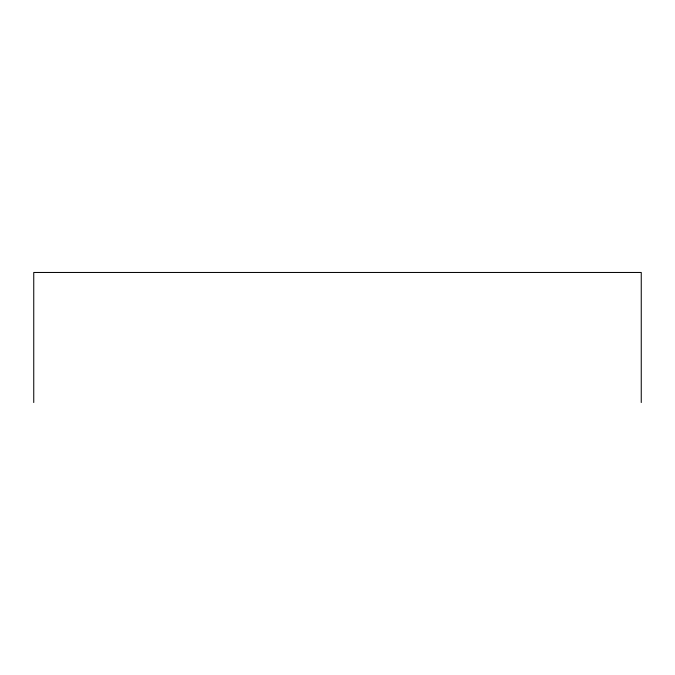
<?xml version="1.0" encoding="UTF-8"?>
<svg xmlns="http://www.w3.org/2000/svg" width="675" height="675" viewBox="0 0 675 675"><rect width="100%" height="100%" fill="white"/><g stroke="black" fill="none" stroke-linecap="round" stroke-linejoin="round"><path stroke-width="1.01" d="M641.25 402.536L641.25 272.464L33.75 272.464L33.75 402.536"/></g></svg>
